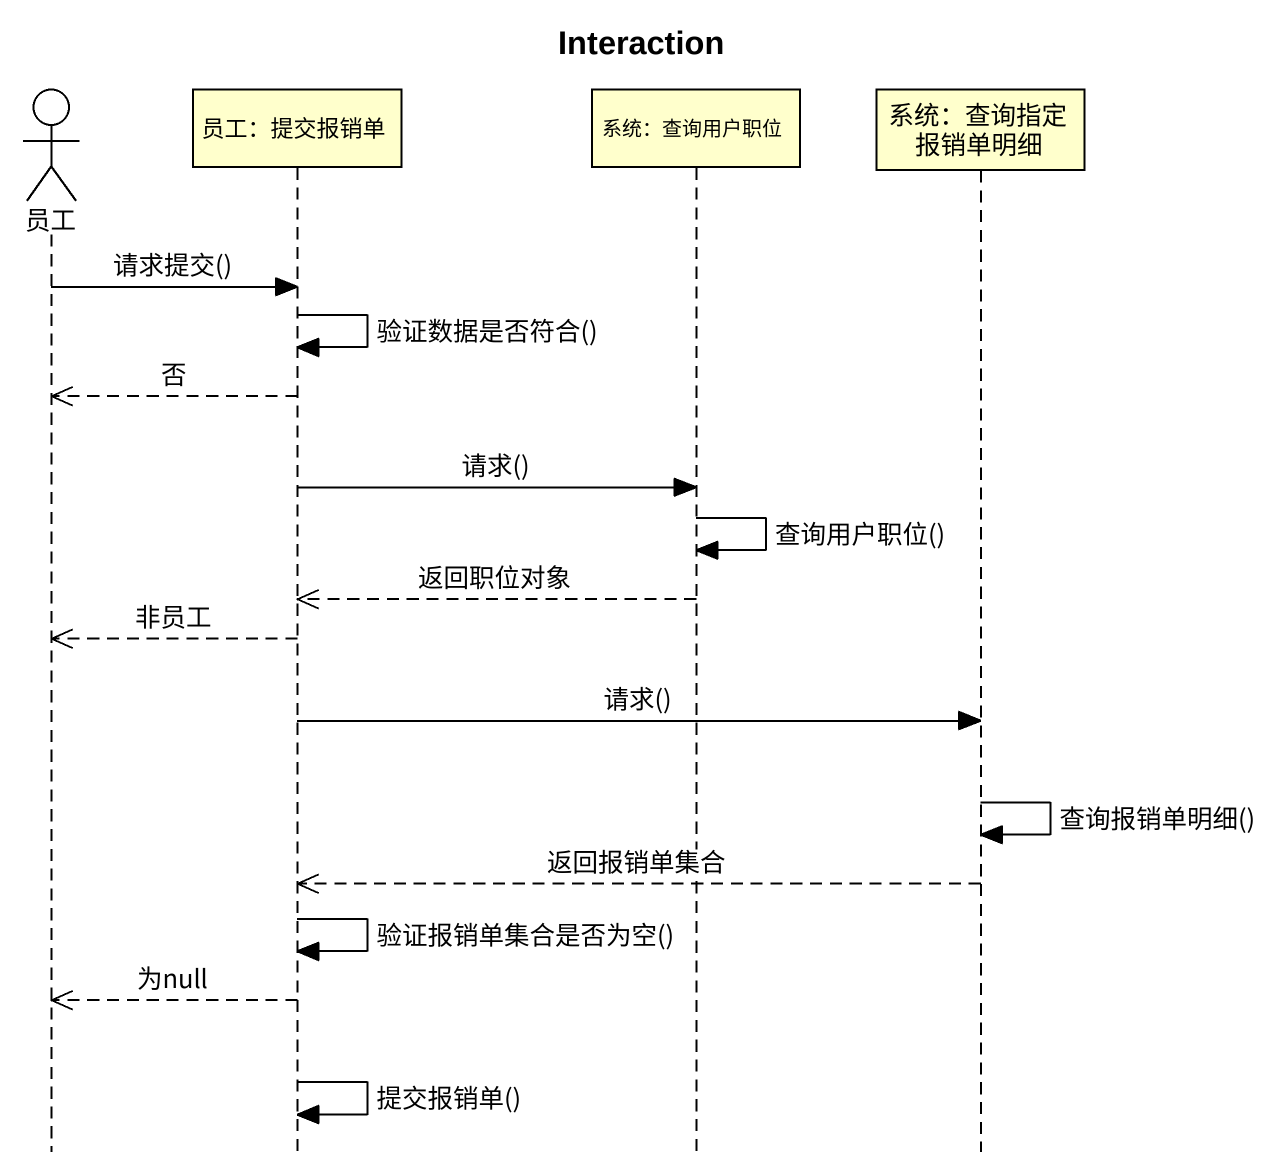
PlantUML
@startuml
title Interaction
hide footbox
actor 员工
participant "员工：提交报销单" as 员工_提交报销单
participant "系统：查询用户职位" as 系统_查询用户职位
participant "系统：查询指定报销单明细" as 系统_查询指定报销单明细

员工 -> 员工_提交报销单 : 请求提交()
员工_提交报销单 -> 员工_提交报销单 : 验证数据是否符合()
员工_提交报销单 -->> 员工 : 否
员工_提交报销单 -> 系统_查询用户职位 : 请求()
系统_查询用户职位 -> 系统_查询用户职位 : 查询用户职位()
系统_查询用户职位 -->> 员工_提交报销单 : 返回职位对象
员工_提交报销单 -->> 员工 : 非员工
员工_提交报销单 -> 系统_查询指定报销单明细 : 请求()
系统_查询指定报销单明细 -> 系统_查询指定报销单明细 : 查询报销单明细()
系统_查询指定报销单明细 -->> 员工_提交报销单 : 返回报销单集合
员工_提交报销单 -> 员工_提交报销单 : 验证报销单集合是否为空()
员工_提交报销单 -->> 员工 : 为null
员工_提交报销单 -> 员工_提交报销单 : 提交报销单()
@enduml
